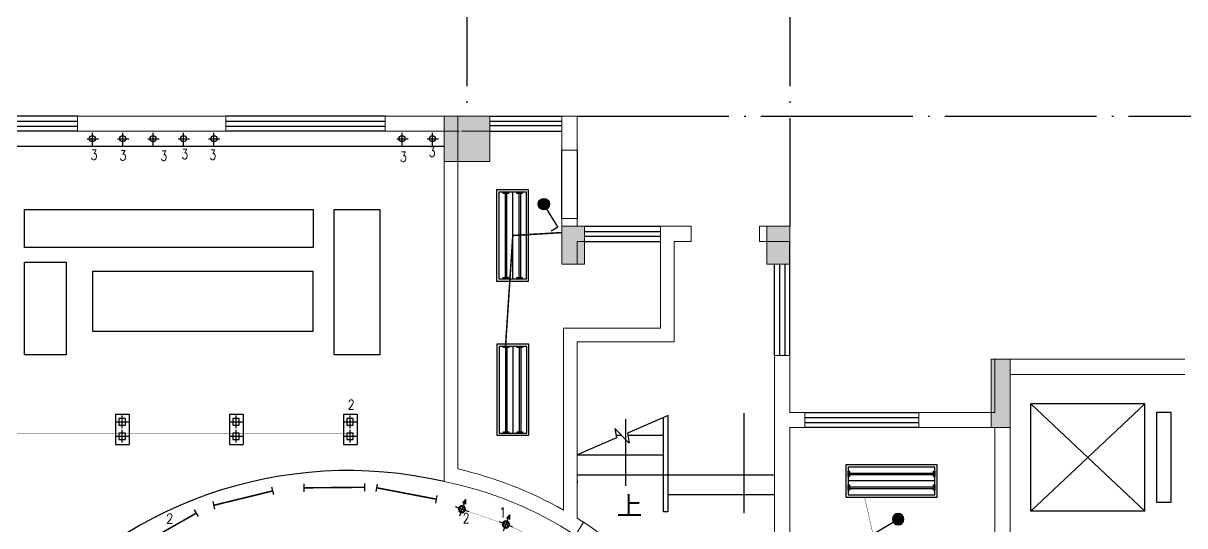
# Model space of a CAD drawing. Extents: x 1487452 to 1619693, y 165319 to 350168.
# Drawn here: x 1517069 to 1532360, y 252647 to 259260 of the extents above; entities that cross this region are included whole.
import ezdxf
from ezdxf.lldxf.tags import DXFTag

# ---------------------------------------------------------------- set-up
doc = ezdxf.new("R2010")
doc.units = 0
doc.header["$LTSCALE"] = 1000
doc.header["$MEASUREMENT"] = 0
doc.linetypes.add('DASH', pattern=[0.35, 0.25, -0.1])
doc.linetypes.add('DOTE', pattern=[2.42, 2, -0.2, 0.02, -0.2])
doc.layers.get('0').update_dxf_attribs({"linetype": 'CONTINUOUS'})
for name, color, linetype in [('A', 6, 'CONTINUOUS'), ('Dim3', 30, 'CONTINUOUS'), ('DIME', 3, 'CONTINUOUS'), ('DOTE', 1, 'DOTE'), ('EQUIP', 3, 'CONTINUOUS'), ('FIN', 3, 'CONTINUOUS'), ('G', 4, 'CONTINUOUS'), ('WINDOW', 2, 'CONTINUOUS'), ('经济技术指标', 7, 'CONTINUOUS')]:
    doc.layers.add(name, color=color, linetype=linetype)
doc.styles.add('DIM_FONT', font='SIMPLEX.shx', dxfattribs={"width": 0.8})
doc.styles.add('黑体', font='SIMHEI.TTF')
tags = doc.linetypes.add('HIDDEN2', pattern=[0.1875, 0.125, -0.0625]).pattern_tags.tags
tags[6:7] = [DXFTag(74, 4), DXFTag(75, 0), DXFTag(340, '0'), DXFTag(46, 1.0), DXFTag(50, 0.0), DXFTag(44, 0.0), DXFTag(45, 0.0)]
tags[4:5] = [DXFTag(74, 4), DXFTag(75, 0), DXFTag(340, '0'), DXFTag(46, 1.0), DXFTag(50, 0.0), DXFTag(44, 0.0), DXFTag(45, 0.0)]

# ---------------------------------------------------------------- blocks, each defined once
blk = doc.blocks.new('$TCHSYS$WIN2D')
for p, q in [((-0.5, 0.5), (0.5, 0.5)), ((0.5, 0.1667), (-0.5, 0.1667)), ((0.5, -0.1667), (-0.5, -0.1667)), ((-0.5, -0.5), (0.5, -0.5))]:
    blk.add_line(p, q)
blk = doc.blocks.new('kjdjhkhgfdgfd')
at = {"color": 251, "extrusion": (0, 0, -1)}
blk.add_ellipse((1091006, 399928), major_axis=(0.6, 47.4), ratio=1, start_param=4.699042, end_param=10.982227, dxfattribs=at)
at = {"color": 250, "extrusion": (0, 0, -1)}
blk.add_ellipse((1091006, 399928), major_axis=(-0.7, 33.2), ratio=1, start_param=-1.549954, end_param=4.733231, dxfattribs=at)
at = {"layer": 'DIME', "color": 250, "ltscale": 0.4}
for p, q in [((1091006, 400027), (1091006, 399836)), ((1090870, 399928), (1090930, 399949)), ((1090870, 399928), (1091102, 399928)), ((1090870, 399928), (1090930, 399908))]:
    blk.add_line(p, q, dxfattribs=at)
blk = doc.blocks.new('A$C2F2E0F0E')
at = {"layer": 'A'}
for p, q in [((0, 154), (0, 0)), ((1200, 154), (1200, 0))]:
    blk.add_line(p, q, dxfattribs=at)
at = {"layer": 'FIN', "linetype": 'DASH', "ltscale": 0.4, "const_width": 30}
blk.add_lwpolyline([(0, 77), (1200, 77)], dxfattribs=at)
blk = doc.blocks.new('A$C6A885A18')
at = {"layer": 'EQUIP'}
blk.add_hatch(color=256, dxfattribs=at).paths.add_polyline_path([(0, 75, 1), (150, 75, 1)])
blk.add_lwpolyline([(435, 129), (394, 220), (75, 75)], dxfattribs=at)
blk.add_circle((75, 75), 75, dxfattribs=at)

msp = doc.modelspace()

# ---------------------------------------------------------------- hatches: boundary and pattern name
at = {"lineweight": 13}
for points in [[(1522609.6, 257439.1), (1523209.6, 257439.1), (1523209.6, 258039.1), (1522609.6, 258039.1)], [(1524159.6, 256089.1), (1524459.6, 256089.1), (1524459.6, 256589.1), (1524159.6, 256589.1)], [(1526859.6, 256089.1), (1527159.6, 256089.1), (1527159.6, 256589.1), (1526859.6, 256589.1)], [(1529809.6, 253939.1), (1530059.6, 253939.1), (1530059.6, 254839.1), (1529809.6, 254839.1)]]:
    msp.add_hatch(color=256, dxfattribs=at).paths.add_polyline_path(points)

# ---------------------------------------------------------------- linework, layer by layer
for p, q in [((1517784.6, 258039.1), (1517784.6, 257839.1)), ((1517784.6, 258039.1), (1519734.6, 258039.1)), ((1519734.6, 257839.1), (1519734.6, 258039.1)), ((1521834.6, 258039.1), (1521834.6, 257839.1)), ((1522609.6, 258039.1), (1521834.6, 258039.1)), ((1522609.6, 258039.1), (1522609.6, 258039.1)), ((1523209.6, 258039.1), (1522609.6, 258039.1)), ((1522609.6, 258039.1), (1522609.6, 257439.1)), ((1522609.6, 258039.1), (1522609.6, 253228.3)), ((1522609.6, 258039.1), (1522609.6, 257839.1)), ((1522789.6, 258039.1), (1522789.6, 253394)), ((1523209.6, 257439.1), (1523209.6, 258039.1)), ((1524359.6, 258039.1), (1524159.6, 258039.1)), ((1524159.6, 257839.1), (1524159.6, 258039.1)), ((1524359.6, 258039.1), (1524359.6, 257589.1)), ((1517784.6, 257839.1), (1519734.6, 257839.1)), ((1521834.6, 257839.1), (1522609.6, 257839.1)), ((1522809.6, 257839.1), (1522609.6, 257839.1)), ((1522839.6, 257839.1), (1523209.6, 257839.1)), ((1524159.6, 257839.1), (1524159.6, 257589.1)), ((1524159.6, 257839.1), (1524159.6, 257839.1)), ((1524359.6, 257589.1), (1524159.6, 257589.1)), ((1522609.6, 257439.1), (1523209.6, 257439.1)), ((1524359.6, 256689.1), (1524159.6, 256689.1)), ((1524159.6, 256689.1), (1524159.6, 256489.1)), ((1524459.6, 256589.1), (1524159.6, 256589.1)), ((1524159.6, 256589.1), (1524159.6, 256089.1)), ((1524359.6, 256689.1), (1524359.6, 256589.1)), ((1524459.6, 256589.1), (1524359.6, 256589.1)), ((1524459.6, 256089.1), (1524459.6, 256589.1)), ((1524459.6, 256389.1), (1524459.6, 256589.1)), ((1525459.6, 255249.1), (1525459.6, 256589.1)), ((1525859.6, 256589.1), (1525459.6, 256589.1)), ((1525859.6, 256589.1), (1525859.6, 256389.1)), ((1527159.6, 256589.1), (1526759.6, 256589.1)), ((1526759.6, 256589.1), (1526759.6, 256389.1)), ((1527159.6, 256589.1), (1526859.6, 256589.1)), ((1526859.6, 256589.1), (1526859.6, 256089.1)), ((1527159.6, 256389.1), (1527159.6, 256589.1)), ((1527159.6, 256089.1), (1527159.6, 256589.1)), ((1524359.6, 256389.1), (1524359.6, 256089.1)), ((1524359.6, 256389.1), (1524459.6, 256389.1)), ((1525639.6, 256389.1), (1525859.6, 256389.1)), ((1525639.6, 255069.1), (1525639.6, 256389.1)), ((1526759.6, 256389.1), (1526959.6, 256389.1)), ((1526959.6, 256389.1), (1527159.6, 256389.1)), ((1524159.6, 256089.1), (1524459.6, 256089.1)), ((1526859.6, 256089.1), (1527159.6, 256089.1)), ((1524179.6, 255249.1), (1524179.6, 252853.4)), ((1524179.6, 255249.1), (1525459.6, 255249.1)), ((1524359.6, 255069.1), (1525639.6, 255069.1)), ((1524359.6, 255069.1), (1524359.6, 252746.6)), ((1527159.6, 254889.1), (1526959.6, 254889.1)), ((1526959.6, 251239.1), (1526959.6, 254889.1)), ((1527159.6, 254139.1), (1527159.6, 254889.1)), ((1530059.6, 254839.1), (1529809.6, 254839.1)), ((1529809.6, 254839.1), (1529809.6, 253939.1)), ((1529859.6, 254139.1), (1529859.6, 254839.1)), ((1529859.6, 254839.1), (1532359.6, 254839.1)), ((1530059.6, 253939.1), (1530059.6, 254839.1)), ((1530059.6, 254039.1), (1530059.6, 254639.1)), ((1530059.6, 254639.1), (1532359.6, 254639.1)), ((1527259.6, 254139.1), (1527159.6, 254139.1)), ((1527259.6, 254139.1), (1527359.6, 254139.1)), ((1527359.6, 253939.1), (1527359.6, 254139.1)), ((1528859.6, 254139.1), (1529859.6, 254139.1)), ((1528859.6, 254139.1), (1528859.6, 253939.1)), ((1530059.6, 252439.1), (1530059.6, 254039.1)), ((1527159.6, 253939.1), (1527359.6, 253939.1)), ((1527159.6, 252439), (1527159.6, 253939.1)), ((1528859.6, 253939.1), (1529859.6, 253939.1)), ((1529809.6, 253939.1), (1530059.6, 253939.1)), ((1529859.6, 252439.1), (1529859.6, 253939.1)), ((1524444, 252693.1), (1524338.5, 252523.1))]:
    msp.add_line(p, q, dxfattribs=at)
for radius, start, end in [(5187.7, 60.48262, 77.01182), (4987.7, 57.02216, 78.59907), (5187.7, 57.06645, 58.17098)]:
    msp.add_arc((1521623.7, 248339.1), radius, start, end, dxfattribs=at)
at = {"color": 251, "lineweight": 13}
msp.add_arc((1521623.7, 248339.1), 5187.7, 31.01982, 57.06645, dxfattribs=at)
at = {"layer": 'Dim3', "color": 2, "ltscale": 0.4}
for p, q in [((1523209.6, 258039.1), (1524159.6, 258039.1)), ((1523209.6, 257839.1), (1524159.6, 257839.1)), ((1524459.6, 256589.1), (1525459.6, 256589.1))]:
    msp.add_line(p, q, dxfattribs=at)
at = {"layer": 'Dim3', "color": 251, "ltscale": 0.4}
for p, q in [((1527159.6, 254889.1), (1527159.6, 256389.1)), ((1526559, 253830.2), (1526559, 254130.2)), ((1530334.6, 252839.1), (1530334.6, 254250.1)), ((1531834.6, 252839.1), (1530334.6, 254250.1)), ((1530334.6, 252839.1), (1531834.6, 254250.1)), ((1531834.6, 254250.1), (1530334.6, 254250.1)), ((1531834.6, 252839.1), (1531834.6, 254250.1)), ((1531992, 254143.2), (1532177.2, 254143.2)), ((1531992, 252952.9), (1531992, 254143.2)), ((1532177.2, 254143.2), (1532177.2, 252952.9)), ((1525001.6, 253750.2), (1525001.6, 254050.2)), ((1525559.6, 254099.1), (1525023.7, 253866.9)), ((1525499.6, 252830.1), (1525499.6, 254073.1)), ((1525559.6, 252830.1), (1525559.6, 254099.1)), ((1524858.6, 253928.6), (1524877.1, 253803.3)), ((1525043.5, 253733.3), (1524858.6, 253928.6)), ((1524871.9, 253839.1), (1524943.4, 253839.1)), ((1525023.7, 253866.9), (1525043.5, 253733.3)), ((1525027.8, 253839.1), (1525499.6, 253839.1)), ((1526559, 252811.4), (1526559, 253830.2)), ((1524877.1, 253803.3), (1524359.6, 253579.1)), ((1525001.6, 253172.1), (1525001.6, 253750.2)), ((1524359.6, 253579.1), (1525499.6, 253579.1)), ((1524359.6, 253319.1), (1525559.6, 253319.1)), ((1525559.6, 253319.1), (1526959.6, 253319.1)), ((1525559.6, 253059.1), (1526959.6, 253059.1)), ((1532177.2, 252952.9), (1531992, 252952.9)), ((1525559.6, 252830.1), (1525499.6, 252830.1)), ((1531834.6, 252839.1), (1530334.6, 252839.1))]:
    msp.add_line(p, q, dxfattribs=at)
at = {"layer": 'Dim3', "color": 0, "ltscale": 0.4}
msp.add_line((1524359.6, 253239.1), (1524359.6, 253211.1), dxfattribs=at)
at = {"layer": 'DIME', "color": 2, "ltscale": 0.4}
for p, q in [((1524159.6, 257969.1), (1523209.6, 257969.1)), ((1524159.6, 257909.1), (1523209.6, 257909.1)), ((1524459.6, 256519.1), (1525459.6, 256519.1)), ((1524459.6, 256459.1), (1525459.6, 256459.1)), ((1524459.6, 256389.1), (1525459.6, 256389.1)), ((1526959.6, 254889.1), (1526959.6, 256089.1)), ((1527026.2, 256089.1), (1527026.2, 254889.1)), ((1527092.9, 256089.1), (1527092.9, 254889.1)), ((1527359.6, 254139.1), (1528859.6, 254139.1)), ((1527359.6, 254072.1), (1528859.6, 254072.1)), ((1527359.6, 254006.1), (1528859.6, 254006.1)), ((1528859.6, 253939.1), (1527359.6, 253939.1))]:
    msp.add_line(p, q, dxfattribs=at)
at = {"layer": 'DIME', "color": 250, "ltscale": 0.4}
for p, q in [((1517978.7, 257651.1), (1517978.7, 257817.8)), ((1518378.7, 257651.1), (1518378.7, 257817.8)), ((1518778.7, 257651.1), (1518778.7, 257817.8)), ((1519178.7, 257651.1), (1519178.7, 257817.8)), ((1519578.7, 257651.1), (1519578.7, 257817.8)), ((1522056.2, 257651.1), (1522056.2, 257817.8)), ((1522456.2, 257651.1), (1522456.2, 257817.8)), ((1517909.4, 257740.4), (1518058.5, 257740.4)), ((1518309.4, 257740.4), (1518458.5, 257740.4)), ((1518709.4, 257740.4), (1518858.5, 257740.4)), ((1519109.4, 257740.4), (1519258.5, 257740.4)), ((1519509.4, 257740.4), (1519658.5, 257740.4)), ((1521986.8, 257740.4), (1522135.9, 257740.4)), ((1522386.8, 257740.4), (1522535.9, 257740.4)), ((1523412.5, 257020.1), (1523412.5, 255913.4)), ((1523432.5, 257020.1), (1523432.5, 255913.4)), ((1523593.3, 257020.1), (1523593.3, 255913.4)), ((1523613.3, 257020.1), (1523613.3, 255913.4)), ((1523416.8, 254990.6), (1523416.8, 253883.9)), ((1523436.8, 254990.6), (1523436.8, 253883.9)), ((1523597.5, 254990.6), (1523597.5, 253883.9)), ((1523617.5, 254990.6), (1523617.5, 253883.9)), ((1527945, 253339.2), (1529051.7, 253339.2)), ((1527945, 253319.2), (1529051.7, 253319.2)), ((1527945, 253158.4), (1529051.7, 253158.4)), ((1527945, 253138.4), (1529051.7, 253138.4))]:
    msp.add_line(p, q, dxfattribs=at)
at = {"layer": 'DIME', "color": 251, "ltscale": 0.4}
for p, q in [((1522609.6, 257639.1), (1514659.6, 257639.1)), ((1524159.6, 256689.1), (1524159.6, 257589.1)), ((1524359.6, 257589.1), (1524359.6, 256689.1)), ((1523513.8, 255896.7), (1523513.8, 257036.7)), ((1523518, 253867.2), (1523518, 255007.2)), ((1529068.3, 253239.7), (1527928.3, 253239.7))]:
    msp.add_line(p, q, dxfattribs=at)
for points in [[(1523722.5, 255866.7), (1523722.5, 257066.7), (1523299, 257066.7), (1523299, 255866.7)], [(1523692.5, 255896.7), (1523692.5, 257036.7), (1523329, 257036.7), (1523329, 255896.7)], [(1517087.2, 256809.6), (1520885, 256809.6), (1520885, 256309.5), (1517087.2, 256309.5)], [(1521163.1, 256810.4), (1521762.8, 256810.4), (1521762.8, 254895.1), (1521163.1, 254895.1)], [(1517087.2, 256117.8), (1517633.3, 256117.8), (1517633.3, 254895.1), (1517087.2, 254895.1)], [(1517987, 255999), (1520882.5, 255999), (1520882.5, 255201.9), (1517987, 255201.9)], [(1523726.8, 253837.2), (1523726.8, 255037.2), (1523303.3, 255037.2), (1523303.3, 253837.2)], [(1523696.8, 253867.2), (1523696.8, 255007.2), (1523333.3, 255007.2), (1523333.3, 253867.2)], [(1529098.3, 253448.4), (1527898.3, 253448.4), (1527898.3, 253025), (1529098.3, 253025)], [(1529068.3, 253418.4), (1527928.3, 253418.4), (1527928.3, 253055), (1529068.3, 253055)]]:
    msp.add_lwpolyline(points, close=True, dxfattribs=at)
at = {"layer": 'DIME', "color": 250, "ltscale": 0.4}
for points in [[(1523457.6, 257020.1), (1523387.4, 257020.1), (1523387.4, 257036.7), (1523457.6, 257036.7)], [(1523638.4, 257020.1), (1523568.2, 257020.1), (1523568.2, 257036.7), (1523638.4, 257036.7)], [(1523457.6, 255896.7), (1523387.4, 255896.7), (1523387.4, 255913.4), (1523457.6, 255913.4)], [(1523638.4, 255896.7), (1523568.2, 255896.7), (1523568.2, 255913.4), (1523638.4, 255913.4)], [(1523461.9, 254990.6), (1523391.6, 254990.6), (1523391.6, 255007.2), (1523461.9, 255007.2)], [(1523642.6, 254990.6), (1523572.4, 254990.6), (1523572.4, 255007.2), (1523642.6, 255007.2)], [(1523461.9, 253867.2), (1523391.6, 253867.2), (1523391.6, 253883.9), (1523461.9, 253883.9)], [(1523642.6, 253867.2), (1523572.4, 253867.2), (1523572.4, 253883.9), (1523642.6, 253883.9)], [(1527945, 253364.3), (1527945, 253294.1), (1527928.3, 253294.1), (1527928.3, 253364.3)], [(1529068.3, 253364.3), (1529068.3, 253294.1), (1529051.7, 253294.1), (1529051.7, 253364.3)], [(1527945, 253183.6), (1527945, 253113.3), (1527928.3, 253113.3), (1527928.3, 253183.6)], [(1529068.3, 253183.6), (1529068.3, 253113.3), (1529051.7, 253113.3), (1529051.7, 253183.6)]]:
    msp.add_lwpolyline(points, close=True, dxfattribs=at)
at = {"layer": 'DIME', "color": 4, "ltscale": 0.4}
for points, const_width in [([(1523416.8, 254990.6), (1523513.8, 256466.7), (1524159.6, 256505.1)], 20), ([(1521371.1, 253866.6), (1512284.9, 253866.6), (1512291.6, 252324.6), (1516791.6, 252514.2), (1520961.9, 250216.2), (1520368.1, 248656.8), (1520744.4, 246987.4), (1522135.9, 246489.1), (1522144.5, 247751.2), (1522459.8, 249470.1)], 3), ([(1528144, 253025), (1528277, 252439.1)], 5), ([(1522845.1, 252864.8), (1523468, 252649.3), (1523940.9, 252416.4), (1522978.7, 252400.9)], 3)]:
    msp.add_lwpolyline(points, dxfattribs=dict(at, const_width=const_width))
at = {"layer": 'DIME', "color": 250, "ltscale": 0.4}
for centre in [(1517978.7, 257740.4), (1518378.7, 257740.4), (1518778.7, 257740.4), (1519178.7, 257740.4), (1519578.7, 257740.4), (1522056.2, 257740.4), (1522456.2, 257740.4)]:
    msp.add_circle(centre, 40, dxfattribs=at)
at = {"layer": 'DIME', "color": 251, "ltscale": 0.4}
msp.add_arc((1521346.4, 247797.9), 5575.4, 76.90467, 141.88764, dxfattribs=at)
at = {"layer": 'DOTE', "linetype": 'DOTE'}
for p, q in [((1522909.6, 262852.6), (1522909.6, 258039.1)), ((1527159.6, 262852.6), (1527159.6, 256589.1)), ((1524359.6, 258039.1), (1558241.2, 258039.1))]:
    msp.add_line(p, q, dxfattribs=at)
at = {"layer": '经济技术指标', "color": 251}
for p, q in [((1518284.9, 254115.1), (1518464.9, 254115.1)), ((1518284.9, 254115.1), (1518284.9, 253715.1)), ((1518464.9, 254115.1), (1518464.9, 253715.1)), ((1519784.9, 254115.1), (1519964.9, 254115.1)), ((1519784.9, 254115.1), (1519784.9, 253715.1)), ((1519964.9, 254115.1), (1519964.9, 253715.1)), ((1521284.9, 254115.1), (1521464.9, 254115.1)), ((1521284.9, 254115.1), (1521284.9, 253715.1)), ((1521464.9, 254115.1), (1521464.9, 253715.1)), ((1518284.9, 253715.1), (1518464.9, 253715.1)), ((1519784.9, 253715.1), (1519964.9, 253715.1)), ((1521284.9, 253715.1), (1521464.9, 253715.1))]:
    msp.add_line(p, q, dxfattribs=at)
at = {"layer": '经济技术指标', "color": 250}
for p, q in [((1518291.6, 254014.2), (1518456.3, 254014.2)), ((1518371.1, 253932.2), (1518371.1, 254097)), ((1519791.6, 254014.2), (1519956.3, 254014.2)), ((1519871.1, 253932.2), (1519871.1, 254097)), ((1521291.6, 254014.2), (1521456.3, 254014.2)), ((1521371.1, 253932.2), (1521371.1, 254097)), ((1518291.6, 253824.6), (1518456.3, 253824.6)), ((1518371.1, 253742.6), (1518371.1, 253907.4)), ((1519791.6, 253824.6), (1519956.3, 253824.6)), ((1519871.1, 253742.6), (1519871.1, 253907.4)), ((1521291.6, 253824.6), (1521456.3, 253824.6)), ((1521371.1, 253742.6), (1521371.1, 253907.4))]:
    msp.add_line(p, q, dxfattribs=at)
for points in [[(1518329.1, 254056.2), (1518329.1, 253972.2), (1518413.1, 253972.2), (1518413.1, 254056.2)], [(1519829.1, 254056.2), (1519829.1, 253972.2), (1519913.1, 253972.2), (1519913.1, 254056.2)], [(1521329.1, 254056.2), (1521329.1, 253972.2), (1521413.1, 253972.2), (1521413.1, 254056.2)], [(1518329.1, 253866.6), (1518329.1, 253782.6), (1518413.1, 253782.6), (1518413.1, 253866.6)], [(1519829.1, 253866.6), (1519829.1, 253782.6), (1519913.1, 253782.6), (1519913.1, 253866.6)], [(1521329.1, 253866.6), (1521329.1, 253782.6), (1521413.1, 253782.6), (1521413.1, 253866.6)]]:
    msp.add_lwpolyline(points, close=True, dxfattribs=at)

# ---------------------------------------------------------------- block references
at = {"layer": 'DIME', "color": 250}
for p, rotation in [((1515537.6, 1414838.4), 250.2289796974555), ((1544617.1, 1414468.1), 248.8235747083511)]:
    msp.add_blockref('kjdjhkhgfdgfd', p, dxfattribs=dict(at, rotation=rotation))
at = {"layer": 'FIN', "linetype": 'HIDDEN2', "yscale": 0.6652799993753434, "zscale": 0.6652800000000001}
for p, xscale, rotation in [((1520343.2, 253155.5), 0.6652799992804032, 193.7173863778456), ((1521564.2, 253204.1), 0.6652799993455297, 180.4872747679797), ((1522517.7, 253046.5), 0.6652799993996265, 169.1864733430054), ((1519324, 252858.4), 0.6652799993869395, 209.6505751765008)]:
    msp.add_blockref('A$C2F2E0F0E', p, dxfattribs=dict(at, xscale=xscale, rotation=rotation))
at = {"layer": 'G', "color": 1, "ltscale": 0.4, "rotation": 276.8376014040438}
msp.add_blockref('A$C6A885A18', (1523839.7, 256945.4), dxfattribs=at)
at = {"layer": 'G', "color": 1, "ltscale": 0.4, "xscale": -1, "rotation": 55.14366165099969}
msp.add_blockref('A$C6A885A18', (1528691.6, 252751.2), dxfattribs=at)
at = {"layer": 'WINDOW', "linetype": 'Continuous', "xscale": 2100, "yscale": 200, "zscale": 2100, "rotation": 180}
for p in [(1516734.6, 257939.1), (1520784.6, 257939.1)]:
    msp.add_blockref('$TCHSYS$WIN2D', p, dxfattribs=at)

# ---------------------------------------------------------------- texts
at = {"layer": 'Dim3', "color": 2, "ltscale": 0.4, "style": '黑体'}
msp.add_text('上', height=245.8, dxfattribs=at).set_placement((1524882.4, 252786.3))
at = {"layer": 'EQUIP', "char_height": 130, "width": 204.162, "attachment_point": 1, "style": 'DIM_FONT'}
for s, insert in [('3', (1517956.3, 257593.9)), ('3', (1518337.5, 257585.1)), ('3', (1518876.3, 257580.8)), ('3', (1519152.4, 257602.7)), ('3', (1519520.4, 257593.9)), ('3', (1522028.4, 257568.1)), ('3', (1522406.1, 257633)), ('2', (1521340.1, 254305.6)), ('2', (1518952.4, 252805.3)), ('2', (1522856.2, 252812.2)), ('1', (1523337.3, 252886.5))]:
    msp.add_mtext(s, dxfattribs=dict(at, insert=insert))

doc.saveas('drawing.dxf')
